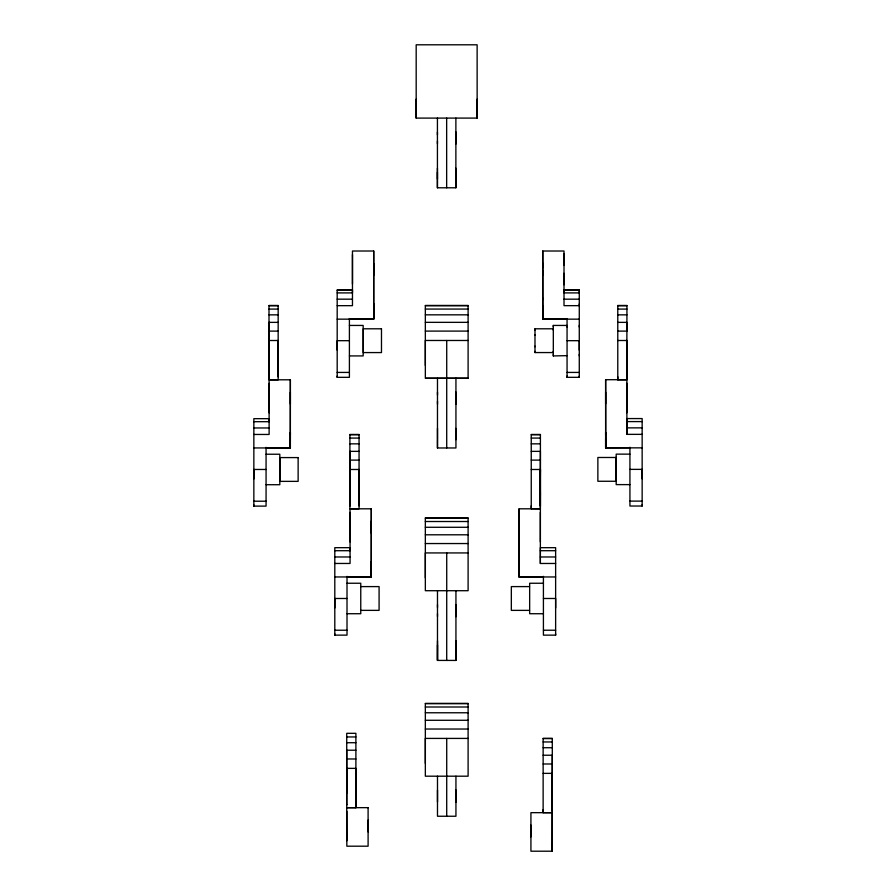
<?xml version="1.0" encoding="UTF-8"?>
<svg xmlns="http://www.w3.org/2000/svg" width="896" height="896" viewBox="0 0 896 896"><rect width="100%" height="100%" fill="white"/><g stroke="black" fill="none" stroke-linecap="round" stroke-linejoin="round"><path stroke-width="1.34" d="M269.114 340.502L269.114 434.459L253.848 434.459M269.114 379.803L269.002 366.15A36.232 1.602 88.9 0 0 269.002 340.502L278.163 340.502L278.163 379.814L269.114 379.803L290.371 379.803L290.371 447.944L253.848 447.944M266.067 447.832L290.315 447.877L290.371 379.803M290.371 432.835L290.315 447.877M346.842 811.238L346.842 840.739M346.842 804.642L346.73 807.677L355.891 807.677L355.891 768.365L346.73 768.365A36.232 1.602 88.9 0 1 346.73 794.013L346.73 804.742L346.73 750.221L355.891 750.221M359.061 451.36L349.899 451.36L349.899 508.805L371.314 508.816L371.314 576.957L334.802 576.957M368.099 831.88L368.099 820.086M371.314 568.221L371.314 561.523M347.01 576.845L371.269 576.89L371.314 508.816M349.406 319.043L373.666 319.088L373.71 251.014L352.464 251.014L352.464 305.67L337.187 305.67M373.71 310.419L373.71 304.046M416.181 118.093L416.181 44.8L477.131 44.8L477.142 118.093L416.181 118.104L416.181 99.131M437.427 132.07L437.427 134.915M437.427 172.357L437.405 187.79L455.874 187.79L455.885 172.357M437.427 143.875L437.427 141.03M437.494 392.045L437.494 395.091M437.427 187.79L437.427 118.104M437.494 776.194L437.483 816.245L455.941 816.245L455.941 776.194M437.483 590.733L437.483 660.419L455.941 660.43L455.941 644.997M455.941 378.28L455.941 447.966L437.472 447.978L437.483 378.28M437.494 801.942L437.494 790.138M437.494 644.997L437.483 660.419L437.483 652.165M437.494 616.515L437.494 613.67M437.494 604.498L437.494 607.555M446.712 816.245L446.723 738.416M446.712 660.43L446.723 590.733M446.712 447.966L446.723 340.48M446.656 187.79L446.656 118.104M455.874 187.79L455.885 118.104M455.941 660.43L455.941 590.733M477.131 118.104L477.131 99.131M519.109 568.221L519.109 576.957L555.632 576.968M519.109 561.534L519.154 576.89L543.413 576.845M519.098 533.254L519.098 521.035M553.168 351.355L553.168 352.565L534.99 352.565L534.99 328.798L553.168 328.798L553.168 330.008M555.632 563.472L540.355 563.472L540.355 547.691L555.632 547.68L555.632 635.141L543.413 635.141L543.413 576.363M542.752 275.442L542.752 270.917M542.752 263.234L542.752 267.758M579.275 305.659L564.01 305.659L564.01 251.014L542.752 251.014L542.752 319.155L579.275 319.155M552.294 798.325L552.294 738.326L543.133 738.326L543.133 812.683L552.171 812.672L530.925 812.661L530.925 851.2L552.171 851.2L552.294 799.019A36.232 1.602 -88.9 0 1 552.294 773.371L543.133 773.371M552.171 844.211L552.171 845.746M567.056 355.656L553.314 355.925L553.314 325.438L567.056 325.438L567.056 327.006M564.01 289.878L564.01 292.902L579.275 292.902L579.275 289.878L564.01 289.878L579.275 290.326M564.01 282.565L564.01 284.614L564.01 273.291M564.01 256.11L564.01 254.072L564.01 265.384M579.275 289.878L579.275 377.328L567.056 377.328L567.056 318.562M605.629 403.928L605.629 392.134M642.152 447.854L605.629 447.854L605.629 439.107M629.933 447.731L605.685 447.776L605.629 432.421M642.152 434.358L626.886 434.358L626.886 418.578L642.152 418.566L642.152 506.027L629.933 506.027L629.933 447.25M626.886 383.286L626.886 412.787M349.406 318.562L349.406 377.328L337.187 377.328L337.187 289.878L352.464 289.89L337.187 290.326M437.472 447.978L437.483 439.701M350.011 469.493L349.899 505.87L349.899 469.493L359.061 469.493L359.061 508.805L350.011 508.794L350.067 563.461L334.802 563.461M540.355 563.472L540.411 469.493L531.25 469.493M552.294 773.371L552.171 809.738L552.294 755.227L543.133 755.227M617.781 340.502L626.942 340.502L626.819 376.88L626.942 305.469L617.781 305.469L617.781 379.814L626.819 379.803L626.942 375.547M371.269 576.89L371.314 568.691M373.666 319.088L373.699 310.89M555.632 607.97L555.632 598.483L543.413 598.483M579.275 350.168L579.275 340.682L567.056 340.682M642.152 478.856L642.152 469.37L629.933 469.37M626.819 331.117L626.942 322.37L617.781 322.37M555.632 633.886L555.632 635.141M579.275 376.085L579.275 377.328M642.152 504.773L642.152 506.027M266.067 447.35L266.067 506.117L253.848 506.117L253.848 504.874M337.187 377.328L337.187 376.085M347.01 576.363L347.01 635.13L334.802 635.13L334.802 633.886M519.109 508.816L519.154 576.89L519.109 508.816L540.355 508.816L540.411 495.141A36.232 1.602 -88.9 0 1 540.411 469.493M542.763 310.89L542.808 319.088L567.056 319.043M531.25 505.77L531.25 508.704L540.299 508.794M337.187 292.902L352.464 292.902L352.464 289.89M337.187 299.174L352.464 299.174M564.01 299.174L579.275 299.174M269.002 305.749L278.163 305.749M425.342 305.726L468.104 305.726M617.781 305.749L626.942 305.749M269.002 309.086L278.163 309.086M425.342 309.064L468.104 309.064M617.781 309.086L626.942 309.086M269.002 314.854L278.163 314.854M425.342 314.832L468.104 314.832M617.781 314.854L626.942 314.854M337.187 319.155L373.71 319.155L373.71 251.014M278.163 322.37L269.002 322.37L269.114 376.88L269.002 340.502M425.342 322.347L468.104 322.347M349.406 325.438L363.16 325.438L363.16 355.925L349.406 355.925M269.002 331.117L278.163 331.117M425.342 331.094L468.104 331.094M617.781 331.117L626.942 331.117M468.104 340.48L425.342 340.48L425.342 378.258L468.104 378.258L468.104 305.446L425.342 305.446L425.342 365.434M349.406 340.682L337.187 340.682L337.187 350.168M337.187 372.422L349.406 372.422M567.056 372.422L579.275 372.422M425.958 378.258L468.104 378.258M605.629 447.854L605.629 379.702L626.886 379.714L626.886 434.358M626.886 421.59L642.152 421.59M253.848 421.691L269.114 421.691L269.114 418.678L253.848 418.667L253.848 506.117M253.848 427.963L269.114 427.963M626.886 427.874L642.152 427.862M349.899 434.739L359.061 434.739M531.25 434.739L540.411 434.739M349.899 438.077L359.061 438.077M531.25 438.077L540.411 438.077M349.899 443.845L359.061 443.845M531.25 443.845L540.411 443.845M531.25 451.36L540.411 451.36L540.288 505.87M629.933 454.138L616.19 454.138L616.19 484.613L629.933 484.613M266.067 454.227L279.81 454.227L279.81 484.714L266.067 484.714M349.899 460.107L359.061 460.107M531.25 460.107L540.411 460.107M266.067 469.47L253.848 469.47L253.848 478.957M253.848 501.211L266.067 501.211M629.933 501.11L642.152 501.11M425.342 518.179L468.104 518.179M425.342 521.517L468.104 521.517M425.342 527.285L468.104 527.285M425.342 534.8L468.104 534.8M425.342 543.547L468.104 543.547M334.802 550.704L350.067 550.704L350.067 547.68L334.802 547.68L334.802 635.13M540.355 550.704L555.632 550.704M468.104 552.933L425.342 552.933L425.342 590.71L468.104 590.71L468.104 517.899L425.342 517.899L425.342 577.886M334.802 556.976L350.067 556.976M540.355 556.987L555.632 556.976M347.01 583.24L360.763 583.24L360.763 613.726L347.01 613.726M543.413 583.251L529.659 583.251L529.659 613.726L543.413 613.726M360.909 586.6L379.086 586.6L379.086 610.366L360.909 610.366M529.525 586.6L511.336 586.6L511.336 610.378L529.525 610.378M347.01 598.483L334.802 598.483L334.802 607.97M334.802 630.224L347.01 630.224M543.413 630.224L555.632 630.224M425.342 703.662L468.104 703.662M425.342 707L468.104 707M425.342 712.768L468.104 712.768M425.342 720.283L468.104 720.283M425.342 729.03L468.104 729.03M346.73 736.949L355.891 736.949M468.104 738.416L425.342 738.416L425.342 776.194L468.104 776.194L468.104 703.382L425.342 703.382L425.342 763.37M543.133 738.606L552.294 738.606M543.133 741.955L552.294 741.955M346.73 742.717L355.891 742.717M543.133 747.723L552.294 747.723M346.73 758.979L355.891 758.979M543.133 763.986L552.294 763.986M626.819 376.779L626.819 379.714M552.171 809.648L552.171 851.2M350.011 505.77L349.899 495.141A36.232 1.602 88.9 0 0 349.899 469.493M626.819 340.502L626.942 376.88M552.171 773.371L552.294 809.749M540.288 469.493L540.411 505.87M617.781 376.779L617.781 379.714M605.629 379.702L605.685 447.776M605.629 432.734L605.64 434.37M542.752 251.014L542.808 319.088M543.133 809.648L543.133 812.571M540.355 512.4L540.355 541.901M530.925 825.093L530.925 836.886M455.941 432.544L455.952 439.701M437.494 404.264L437.494 401.206M373.71 263.435L373.71 275.24M373.71 303.733L373.71 305.67M371.325 521.035L371.325 533.243M352.464 254.587L352.464 284.088M350.067 512.389L350.067 541.89M290.371 392.224L290.371 404.029M290.371 432.522L290.371 434.459M269.114 383.376L269.114 412.877M579.275 304.035L579.275 305.278M579.275 325.438L579.275 327.006M579.275 354.368L579.275 355.925M567.056 376.085L567.056 377.328M553.314 325.438L553.314 327.006M553.314 354.368L553.314 355.925M542.752 305.67L542.752 310.419M542.752 298.189L542.752 299.555M540.411 494.446L540.411 434.459L531.25 434.459L531.25 508.805M534.99 328.798L534.99 330.008M534.99 334.589L534.99 335.205M534.99 346.158L534.99 346.774M534.99 351.355L534.99 352.565M455.885 131.869L455.885 144.088M455.885 168.19L455.885 179.054M455.941 392.045L455.941 404.264M455.941 428.366L455.941 439.23M455.941 604.498L455.941 616.717M455.941 640.819L455.941 651.683M455.941 789.958L455.941 802.178M446.723 552.933L446.723 590.71M437.494 428.366L437.494 439.23M437.494 640.819L437.494 651.683M437.427 168.19L437.427 179.054M359.061 505.77L359.061 434.459L349.899 434.459L349.899 494.446M355.891 807.677L355.891 733.32L346.73 733.32L346.73 793.318M278.163 376.779L278.163 305.469L269.002 305.469L269.002 365.456M626.942 366.15A36.232 1.602 -88.9 0 1 626.942 340.502M368.099 807.654L368.099 846.194L346.842 846.194L346.73 807.677L368.099 807.654M381.483 328.798L363.294 328.798L363.294 352.576L381.483 352.576L381.483 328.798M298.133 457.587L279.955 457.587L279.955 481.365L298.133 481.365L298.133 457.587M616.045 457.486L597.867 457.486L597.867 481.264L616.045 481.264L616.045 457.486"/></g></svg>
